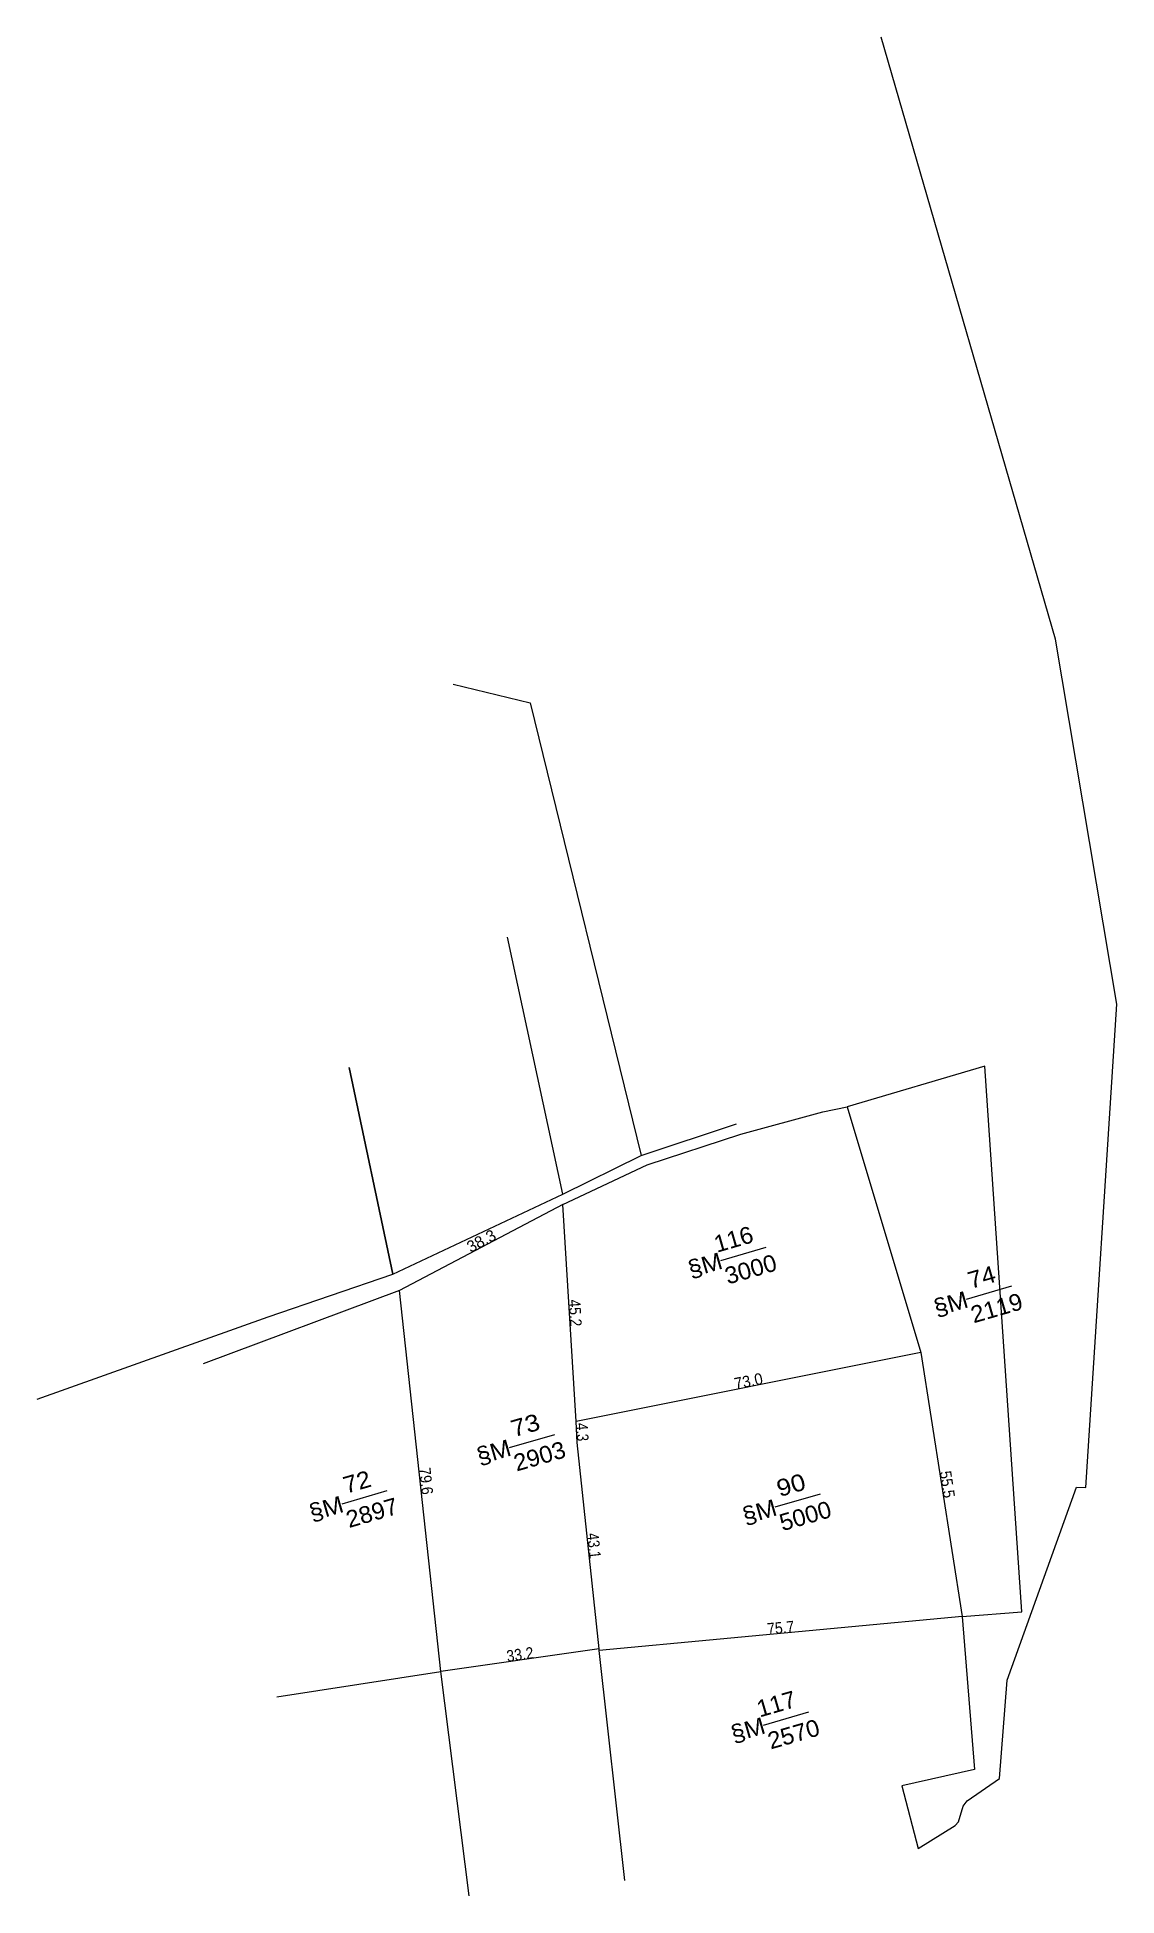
# Model space of a CAD drawing. Header units: metres. Extents: x 535389 to 535613, y 1837128 to 1837514.
import ezdxf
from ezdxf.enums import TextEntityAlignment as Align

# ---------------------------------------------------------------- set-up
doc = ezdxf.new("R2010")
doc.units = ezdxf.units.M
doc.header["$LTSCALE"] = 1.4
doc.layers.add('5', color=7, linetype='Continuous', lineweight=13)
doc.layers.add('63', color=7, linetype='Continuous')

msp = doc.modelspace()

# ---------------------------------------------------------------- linework, layer by layer
at = {"layer": '5'}
for p, q in [((535497.92, 1837274.17), (535486.46, 1837327.56)), ((535514.17, 1837282.23), (535534.02, 1837288.81)), ((535530.76, 1837260.44), (535540.15, 1837263.16)), ((535581.78, 1837252.39), (535591.17, 1837255.13)), ((535572.28, 1837241.34), (535500.67, 1837226.95)), ((535486.86, 1837221.61), (535496.27, 1837224.3)), ((535452.11, 1837209.9), (535461.49, 1837212.65)), ((535542.04, 1837209.23), (535551.46, 1837211.94)), ((535580.84, 1837186.51), (535505.5, 1837179.41)), ((535505.49, 1837179.76), (535472.62, 1837175.06)), ((535478.47, 1837128.5), (535472.62, 1837175.06)), ((535539.63, 1837163.94), (535549.04, 1837166.69))]:
    msp.add_line(p, q, dxfattribs=at)
for points in [[(535571.69, 1837138.31), (535579.42, 1837143.07), (535580.1, 1837143.83), (535581.08, 1837147.09), (535581.91, 1837148.19), (535588.63, 1837152.84), (535590.19, 1837173.27), (535604.62, 1837213.38), (535606.49, 1837213.31), (535612.96, 1837313.6), (535600.2, 1837389.42), (535564.02, 1837514.4)], [(535475.19, 1837380.06), (535491.17, 1837376.16), (535514.17, 1837282.23)], [(535453.54, 1837300.45), (535462.67, 1837257.58), (535453.54, 1837300.45)], [(535580.84, 1837186.51), (535593.25, 1837187.48), (535585.57, 1837300.73), (535557, 1837292.32)], [(535497.96, 1837272.07), (535515.44, 1837280.28), (535534.89, 1837286.64), (535551.91, 1837291.31), (535557, 1837292.32)], [(535557, 1837292.32), (535572.28, 1837241.34), (535580.84, 1837186.51)], [(535462.67, 1837257.58), (535497.92, 1837274.17), (535514.17, 1837282.23)], [(535497.96, 1837272.07), (535464.05, 1837254.18), (535423.25, 1837238.93)], [(535505.49, 1837179.76), (535500.93, 1837222.62), (535500.67, 1837226.95), (535497.96, 1837272.07)], [(535388.79, 1837231.62), (535436.73, 1837248.71), (535462.67, 1837257.58)], [(535438.56, 1837169.84), (535472.62, 1837175.06), (535464.05, 1837254.18)], [(535580.84, 1837186.51), (535583.41, 1837154.72), (535568.3, 1837151.34), (535571.69, 1837138.31)], [(535510.84, 1837131.7), (535505.5, 1837179.41), (535505.49, 1837179.76)]]:
    msp.add_lwpolyline(points, dxfattribs=at)

# ---------------------------------------------------------------- texts
for s, width, p in [('116', 1.05, (535529.92, 1837262.01)), ('§M', 1.1, (535524.51, 1837256.81)), ('3000', 1.05, (535532.18, 1837255.4)), ('74', 1.1, (535582.63, 1837254.48)), ('§M', 1.1, (535575.53, 1837248.78)), ('2119', 1.05, (535583.24, 1837247.36)), ('73', 1.15, (535487.75, 1837223.69)), ('§M', 1.1, (535480.63, 1837217.99)), ('2903', 1.05, (535488.34, 1837216.59)), ('72', 1.1, (535452.93, 1837211.96)), ('90', 1.15, (535542.92, 1837211.28)), ('§M', 1.1, (535445.84, 1837206.27)), ('2897', 1.05, (535453.53, 1837204.85)), ('§M', 1.1, (535535.81, 1837205.58)), ('5000', 1.05, (535543.52, 1837204.19)), ('117', 1.05, (535538.8, 1837165.52)), ('§M', 1.1, (535533.41, 1837160.31)), ('2570', 1.05, (535541.09, 1837158.88))]:
    msp.add_text(s, height=3.5, rotation=16.152, dxfattribs=dict(at, width=width)).set_placement(p)
at = {"layer": '63'}
msp.add_text('38.3', height=2.4, rotation=27.815, dxfattribs=at).set_placement((535481.565, 1837263.417), align=Align.CENTER)
for s, rotation, width, p in [('45.2', 273.437, 0.9, (535499.316, 1837249.447)), ('73.0', 11.362, 0.95, (535536.719, 1837234.19)), ('4.3', 273.436, 0.85, (535500.805, 1837224.717)), ('79.6', 276.182, 0.9, (535468.354, 1837214.489)), ('55.5', 278.873, 0.9, (535576.589, 1837213.74)), ('43.1', 276.073, 0.85, (535503.225, 1837201.067)), ('75.7', 5.384, 0.9, (535543.282, 1837182.97)), ('33.2', 8.137, 0.9, (535489.22, 1837177.436))]:
    msp.add_text(s, height=2.4, rotation=rotation, dxfattribs=dict(at, width=width)).set_placement(p, align=Align.CENTER)

doc.saveas('drawing.dxf')
